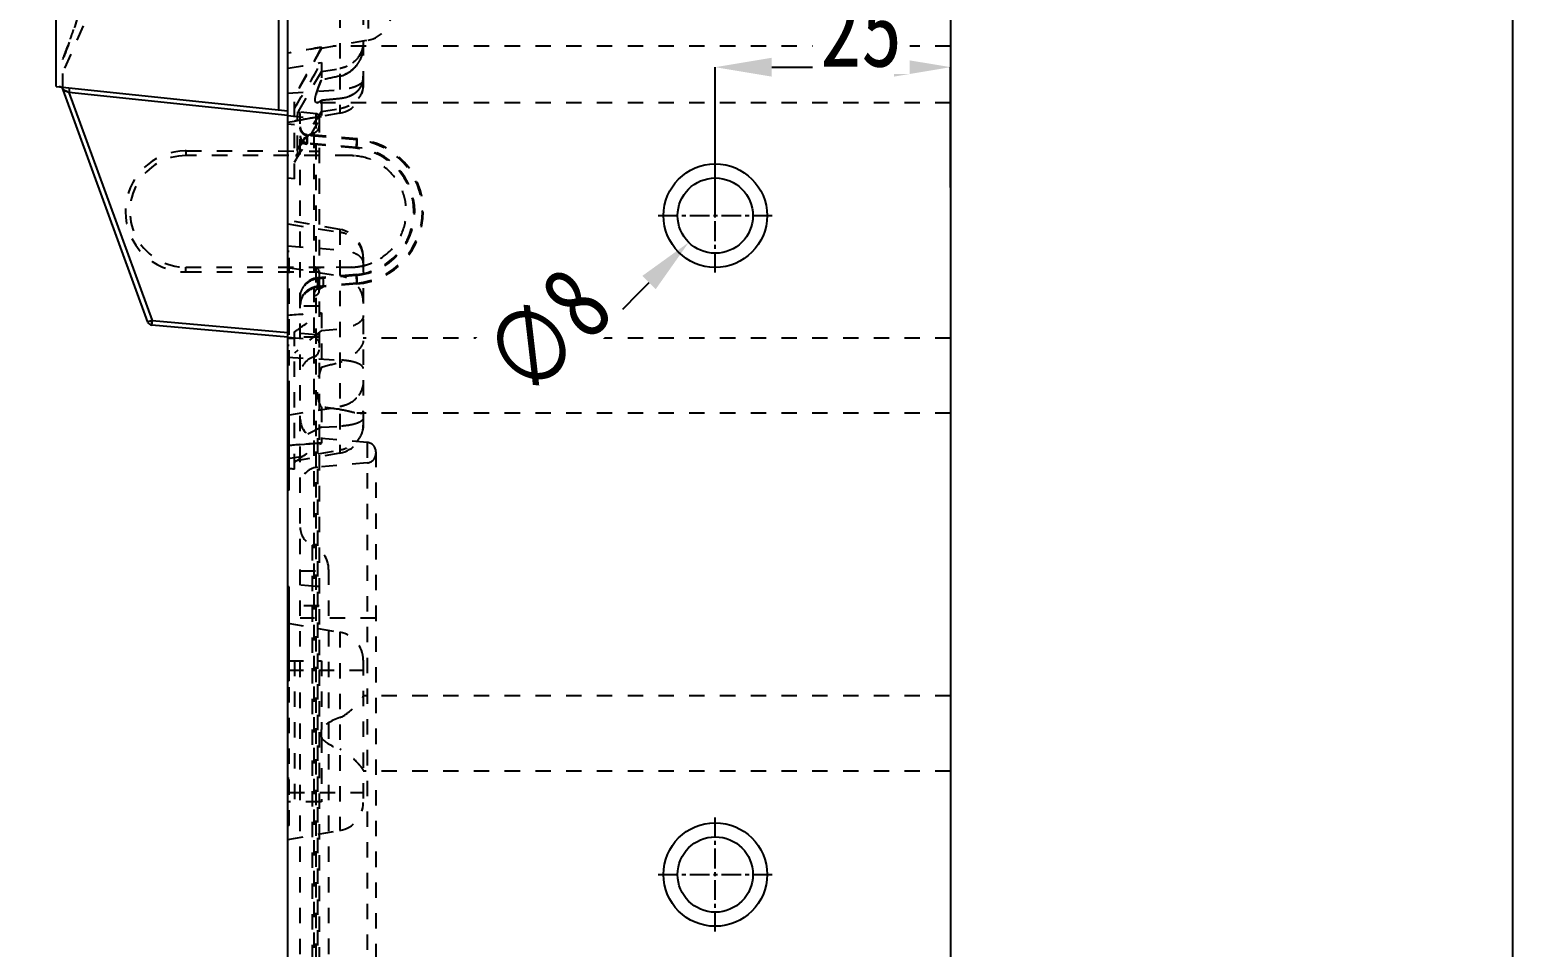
# Model space of a CAD drawing. Header units: millimetres. Extents: x 4797 to 6967, y -10922 to -3169.
# Drawn here: x 5843.9 to 6001.4, y -5828.7 to -5731.2 of the extents above; entities that cross this region are included whole.
import ezdxf

# ---------------------------------------------------------------- set-up
doc = ezdxf.new("R2010")
doc.units = ezdxf.units.MM
doc.header["$LTSCALE"] = 16.335
doc.header["$PDMODE"] = 3
doc.header["$PDSIZE"] = 0.3125
doc.linetypes.add('CENTER', pattern=[0.6, 0.375, -0.075, 0.075, -0.075])
doc.linetypes.add('HIDDEN', pattern=[0.2, 0.1, -0.1])
doc.layers.get('0').update_dxf_attribs({"linetype": 'CONTINUOUS'})
doc.layers.get('Defpoints').update_dxf_attribs({"linetype": 'CONTINUOUS'})
doc.layers.add('DEFAULT_2', color=8, linetype='HIDDEN')
doc.styles.get("Standard").update_dxf_attribs({"font": 'txt', "width": 0.8})
doc.dimstyles.new('ISO-25', dxfattribs={"dimtxt": 8, "dimasz": 6, "dimexe": 0, "dimexo": 0, "dimgap": 0, "dimtad": 1, "dimdsep": 46, "dimtxsty": 'Standard', "dimcen": 0, "dimclrd": 4, "dimclre": 4, "dimclrt": 6, "dimazin": 0, "dimtfac": 1, "dimtofl": 0, "dimtmove": 0, "dimatfit": 3, "dimfxl": 0, "dimarcsym": 0})

# ---------------------------------------------------------------- blocks, each defined once
blk = doc.blocks.new('*D196')
at = {"color": 4, "lineweight": -2, "transparency": 16777216}
for p, q in [((5916.73, -5750.99), (5916.73, -5735.22)), ((5922.73, -5735.22), (5935.73, -5735.22)), ((5941.73, -5747.99), (5941.73, -5735.22))]:
    blk.add_line(p, q, dxfattribs=at)
at = {"color": 4, "transparency": 16777216}
for points in [[(5922.73, -5734.22), (5922.73, -5736.22), (5916.73, -5735.22)], [(5935.73, -5734.22), (5935.73, -5736.22), (5941.73, -5735.22)]]:
    blk.add_solid(points, dxfattribs=at)
at = {"layer": 'Defpoints', "color": 0, "transparency": 16777216}
for p in [(5941.73, -5735.22), (5941.73, -5747.99), (5916.73, -5750.99)]:
    blk.add_point(p, dxfattribs=at)
at = {"color": 6, "transparency": 16777216, "insert": (5932.23, -5731.22), "char_height": 8, "attachment_point": 5, "bg_fill": 3, "box_fill_scale": 1.1, "bg_fill_color": 256, "bg_fill_true_color": 13158600, "bg_fill_transparency": 0}
blk.add_mtext('25', dxfattribs=at)
blk = doc.blocks.new('*D197')
at = {"color": 4, "lineweight": -2, "transparency": 16777216}
blk.add_line((5897.97, -5769.94), (5909.7, -5758.1), dxfattribs=at)
at = {"color": 4, "transparency": 16777216}
blk.add_solid([(5908.99, -5757.39), (5910.41, -5758.8), (5913.92, -5753.83)], dxfattribs=at)
at = {"layer": 'Defpoints', "color": 0, "transparency": 16777216}
for p in [(5919.55, -5748.15), (5913.92, -5753.83)]:
    blk.add_point(p, dxfattribs=at)
at = {"color": 6, "transparency": 16777216, "insert": (5898.88, -5763.34), "char_height": 8, "attachment_point": 5, "rotation": 45.2917, "bg_fill": 3, "box_fill_scale": 1.1, "bg_fill_color": 256, "bg_fill_true_color": 13158600, "bg_fill_transparency": 0}
blk.add_mtext('∅8', dxfattribs=at)

msp = doc.modelspace()

# ---------------------------------------------------------------- linework, layer by layer
at = {"color": 7, "linetype": 'Continuous'}
for p, q in [((5941.734, -6047.99), (5941.735, -5667.99)), ((5846.735, -5737.254), (5846.735, -5697.057)), ((5870.403, -5739.742), (5870.403, -5722.17)), ((5871.355, -5948.821), (5871.355, -5723.853)), ((5846.735, -5737.254), (5871.355, -5739.842)), ((5856.472, -5762.301), (5847.488, -5737.617)), ((5848.1, -5737.9), (5856.918, -5762.13)), ((5871.355, -5740.345), (5848.1, -5737.9)), ((5871.355, -5763.895), (5856.901, -5762.63)), ((5856.918, -5762.13), (5871.355, -5763.393)), ((5871.475, -5770.171), (5871.355, -5770.171)), ((5871.475, -5780.171), (5871.475, -5770.171)), ((5871.475, -5780.171), (5871.355, -5780.171)), ((5871.475, -5790.411), (5871.355, -5790.411)), ((5871.475, -5800.411), (5871.475, -5790.411)), ((5871.475, -5800.411), (5871.355, -5800.411))]:
    msp.add_line(p, q, dxfattribs=at)
at = {"color": 1, "linetype": 'CENTER', "ltscale": 0.342088}
for p, q in [((5916.735, -5827.04), (5916.735, -5814.94)), ((5910.685, -5820.99), (5922.785, -5820.99))]:
    msp.add_line(p, q, dxfattribs=at)
at = {"color": 7, "linetype": 'Continuous'}
for centre, radius in [((5916.735, -5750.99), 5.5), ((5916.735, -5750.99), 4), ((5916.735, -5820.99), 5.5), ((5916.735, -5820.99), 4)]:
    msp.add_circle(centre, radius, dxfattribs=at)
for centre, radius, start, end in [((5847.016, -5737.789), 0.502, 19.99989, 44.79399), ((5856.945, -5762.13), 0.502, 199.99989, 264.99989), ((5866.189, -5762.94), 9.306, 175.00687, 175.80502)]:
    msp.add_arc(centre, radius, start, end, dxfattribs=at)
for points, knots in [([(5848.1, -5737.9), (5848.035, -5737.871), (5847.836, -5737.78), (5847.636, -5737.692), (5847.504, -5737.626)], [0, 0, 0, 0, 0.3243907, 1, 1, 1, 1]), ([(5848.122, -5737.651), (5848.121, -5737.67), (5848.114, -5737.753), (5848.106, -5737.836), (5848.1, -5737.9)], [0, 0, 0, 0, 0.2249291, 1, 1, 1, 1]), ([(5856.594, -5762.251), (5856.585, -5762.254), (5856.553, -5762.267), (5856.522, -5762.279), (5856.5, -5762.288)], [0, 0, 0, 0, 0.3089002, 1, 1, 1, 1]), ([(5856.918, -5762.13), (5856.888, -5762.141), (5856.78, -5762.18), (5856.672, -5762.221), (5856.594, -5762.251)], [0, 0, 0, 0, 0.2792304, 1, 1, 1, 1]), ([(5856.901, -5762.63), (5856.897, -5762.63), (5856.896, -5762.611), (5856.891, -5762.57), (5856.894, -5762.519), (5856.895, -5762.483)], [0, 0, 0, 0, 0.0732741, 0.267633, 1, 1, 1, 1]), ([(5856.895, -5762.483), (5856.896, -5762.466), (5856.899, -5762.392), (5856.904, -5762.317), (5856.908, -5762.259)], [0, 0, 0, 0, 0.2192474, 1, 1, 1, 1])]:
    msp.add_open_spline(points, degree=3, knots=knots, dxfattribs=at)
at = {"layer": 'DEFAULT_2', "color": 8, "linetype": 'HIDDEN'}
for p, q in [((5879.876, -5703.336), (5879.876, -5732.331)), ((5876.876, -5716.337), (5876.876, -5740.105)), ((5879.355, -5719.294), (5879.355, -5737.134)), ((5849.615, -5730.843), (5847.435, -5735.748)), ((5874.902, -5733.208), (5879.876, -5732.331)), ((5847.435, -5737.512), (5847.435, -5734.386)), ((5874.902, -5733.208), (5872.055, -5738.334)), ((5873.725, -5733.305), (5874.902, -5733.092)), ((5874.854, -5733.182), (5874.902, -5733.092)), ((5874.902, -5733.092), (5874.902, -5733.208)), ((5941.735, -5732.99), (5876.141, -5732.99)), ((5874.902, -5735.689), (5872.055, -5740.596)), ((5874.902, -5734.727), (5874.902, -5736.59)), ((5874.902, -5735.689), (5876.876, -5735.356)), ((5871.355, -5737.986), (5876.876, -5737.615)), ((5872.055, -5747.078), (5872.055, -5738.281)), ((5941.735, -5738.99), (5874.424, -5738.99)), ((5874.902, -5738.714), (5874.902, -5740.45)), ((5874.357, -5740.158), (5871.355, -5739.842)), ((5876.876, -5740.105), (5871.355, -5741.079)), ((5871.355, -5740.345), (5874.339, -5740.658)), ((5874.902, -5739.939), (5872.055, -5744.462)), ((5872.376, -5744.11), (5872.376, -5740.452)), ((5872.376, -5740.452), (5872.662, -5740.452)), ((5872.661, -5940.514), (5872.662, -5740.251)), ((5873.119, -5740.758), (5873.728, -5740.653)), ((5874.902, -5740.45), (5873.728, -5740.653)), ((5873.728, -5740.653), (5874.668, -5740.49)), ((5874.338, -5941.034), (5874.357, -5740.158)), ((5874.672, -5740.658), (5874.339, -5740.658)), ((5874.668, -5740.49), (5874.902, -5740.45)), ((5874.672, -5740.508), (5874.671, -5941.034)), ((5874.902, -5739.939), (5876.876, -5739.632)), ((5871.355, -5741.06), (5871.558, -5741.025)), ((5872.055, -5741.356), (5871.355, -5741.281)), ((5871.558, -5741.025), (5872.055, -5740.94)), ((5872.055, -5740.94), (5872.545, -5740.856)), ((5872.545, -5740.856), (5872.662, -5740.836)), ((5872.662, -5740.836), (5873.119, -5740.758)), ((5874.098, -5742.203), (5874.097, -5940.514)), ((5873.397, -5742.471), (5873.396, -5742.372)), ((5878.663, -5742.833), (5873.396, -5742.372)), ((5873.396, -5743.381), (5873.397, -5743.283)), ((5873.397, -5743.283), (5873.396, -5743.338)), ((5878.628, -5743.834), (5873.396, -5743.381)), ((5873.397, -5742.471), (5873.397, -5743.283)), ((5878.654, -5742.93), (5873.397, -5742.471)), ((5878.584, -5743.737), (5873.397, -5743.283)), ((5878.663, -5742.833), (5878.576, -5743.824)), ((5877.988, -5744.613), (5860.501, -5744.613)), ((5860.528, -5744.11), (5874.672, -5744.129)), ((5872.055, -5747.078), (5871.355, -5747.002)), ((5876.876, -5752.457), (5871.355, -5751.483)), ((5871.355, -5751.866), (5876.876, -5752.765)), ((5876.876, -5752.457), (5876.876, -5776.216)), ((5871.355, -5754.191), (5876.876, -5754.638)), ((5871.475, -5754.802), (5871.355, -5754.802)), ((5871.475, -5770.171), (5871.475, -5754.802)), ((5860.501, -5756.472), (5877.988, -5756.472)), ((5878.092, -5756.471), (5874.413, -5756.535)), ((5879.355, -5755.412), (5879.355, -5773.259)), ((5860.528, -5756.974), (5874.672, -5756.974)), ((5871.355, -5756.491), (5876.876, -5757.39)), ((5878.628, -5757.25), (5874.497, -5757.607)), ((5874.5, -5757.705), (5874.497, -5757.607)), ((5874.497, -5757.607), (5874.498, -5757.65)), ((5874.498, -5757.65), (5874.5, -5757.705)), ((5878.584, -5757.347), (5874.5, -5757.705)), ((5874.5, -5757.705), (5874.5, -5758.518)), ((5878.575, -5757.25), (5878.663, -5758.251)), ((5878.663, -5758.251), (5874.497, -5758.616)), ((5874.5, -5758.518), (5874.497, -5758.605)), ((5878.654, -5758.154), (5874.5, -5758.518)), ((5874.772, -5758.76), (5874.771, -5758.761)), ((5871.475, -5759.802), (5871.355, -5759.802)), ((5874.672, -5760.618), (5872.662, -5760.618)), ((5874.902, -5761.301), (5874.902, -5767.088)), ((5874.338, -5763.654), (5871.355, -5763.393)), ((5871.355, -5763.895), (5874.351, -5764.157)), ((5874.902, -5763.176), (5872.055, -5765.599)), ((5872.055, -5777.914), (5872.055, -5763.324)), ((5874.672, -5763.912), (5872.662, -5763.912)), ((5874.672, -5763.654), (5874.338, -5763.654)), ((5874.902, -5763.176), (5876.876, -5763.012)), ((5941.735, -5763.99), (5879.355, -5763.99)), ((5871.475, -5764.802), (5871.355, -5764.802)), ((5871.355, -5766.03), (5876.876, -5766.329)), ((5871.355, -5772.181), (5876.876, -5771.282)), ((5874.902, -5771.309), (5874.902, -5775.152)), ((5941.735, -5771.99), (5879.007, -5771.99)), ((5874.902, -5773.463), (5872.055, -5774.956)), ((5874.902, -5773.463), (5876.876, -5773.362)), ((5871.475, -5775.171), (5871.355, -5775.171)), ((5872.545, -5775.32), (5871.475, -5775.396)), ((5871.475, -5775.396), (5872.055, -5775.355)), ((5872.055, -5775.355), (5872.545, -5775.32)), ((5872.545, -5775.32), (5872.662, -5775.312)), ((5872.662, -5775.312), (5873.119, -5775.279)), ((5873.119, -5775.279), (5873.727, -5775.236)), ((5873.727, -5775.236), (5874.672, -5775.168)), ((5874.497, -5774.622), (5874.496, -5940.03)), ((5879.784, -5775.085), (5874.497, -5774.622)), ((5874.672, -5775.168), (5874.902, -5775.152)), ((5879.784, -5775.085), (5879.784, -5936.777)), ((5871.475, -5775.396), (5871.355, -5775.405)), ((5871.355, -5776.806), (5876.876, -5775.907)), ((5876.876, -5776.216), (5871.355, -5777.189)), ((5880.702, -5776.086), (5880.701, -5936.57)), ((5879.784, -5777.255), (5874.497, -5777.718)), ((5873.922, -5785.991), (5873.921, -5935.189)), ((5872.662, -5788.732), (5875.677, -5788.732)), ((5875.677, -5788.596), (5875.676, -5932.584)), ((5874.338, -5790.406), (5871.355, -5790.093)), ((5874.672, -5790.406), (5874.338, -5790.406)), ((5874.672, -5792.451), (5872.662, -5792.451)), ((5880.702, -5793.757), (5872.662, -5793.757)), ((5871.355, -5794.28), (5876.876, -5795.253)), ((5871.475, -5795.411), (5871.355, -5795.411)), ((5876.876, -5795.253), (5876.876, -5816.306)), ((5871.355, -5798.28), (5874.902, -5798.28)), ((5872.055, -5798.28), (5872.055, -5813.28)), ((5874.902, -5798.28), (5874.902, -5805.542)), ((5879.355, -5798.208), (5879.355, -5813.352)), ((5871.355, -5799.28), (5879.355, -5799.28)), ((5871.475, -5815.78), (5871.475, -5800.411)), ((5941.735, -5801.99), (5879.355, -5801.99)), ((5871.475, -5805.78), (5871.355, -5805.78)), ((5874.902, -5806.438), (5874.902, -5813.28)), ((5941.735, -5809.99), (5879.355, -5809.99)), ((5871.475, -5810.78), (5871.355, -5810.78)), ((5871.475, -5812.28), (5879.355, -5812.28)), ((5874.902, -5813.28), (5871.355, -5813.28)), ((5871.475, -5815.78), (5871.355, -5815.78)), ((5871.355, -5817.28), (5876.876, -5816.306))]:
    msp.add_line(p, q, dxfattribs=at)
for points in [[(5874.672, -5759.061), (5874.673, -5759.034), (5874.686, -5758.94), (5874.716, -5758.854), (5874.759, -5758.777), (5874.813, -5758.712), (5874.872, -5758.659)], [(5874.672, -5759.061), (5874.672, -5759.05), (5874.684, -5758.951), (5874.713, -5758.861), (5874.757, -5758.781), (5874.771, -5758.761)], [(5874.873, -5758.658), (5875.089, -5758.566), (5875.129, -5758.56)]]:
    msp.add_lwpolyline(points, dxfattribs=at)
for centre, radius, start, end in [((5879.355, -5729.377), 3, 279.99989, 359.99989), ((5802.724, -5715.755), 48.417, 340.10545, 341.35953), ((5635.887, -4356.403), 1398.894, 279.690397, 279.837826), ((5876.073, -5733.031), 3.252, 305.71191, 307.21745), ((5876.012, -5732.954), 3.35, 307.24213, 313.56919), ((5875.94, -5732.876), 3.456, 313.55397, 317.01998), ((5875.887, -5732.828), 3.528, 317.02437, 322.20202), ((5847.016, -5737.789), 0.502, 44.79399, 83.99989), ((5911.959, -5903.775), 171.243, 101.82226, 102.49771), ((5876.355, -5737.151), 3, 279.99989, 359.99989), ((5877.269, -5736.306), 2.071, 338.30581, 340.25717), ((5876.744, -5736.187), 2.611, 353.29469, 0.02688), ((5863.658, -5611.601), 127.609, 275.05522, 275.34728), ((5862.389, -5598.027), 141.242, 275.34683, 275.61491), ((5862.689, -5601.194), 138.061, 275.34527, 275.48747), ((5862.041, -5594.451), 144.836, 275.48738, 275.61328), ((5861.068, -5584.587), 154.747, 275.61457, 275.86306), ((5877.197, -5736.2), 2.192, 304.90911, 313.34271), ((5858.447, -5739.571), 13.957, 356.38043, 357.40867), ((5872.36, -5740.251), 0.301, 359.99989, 83.99989), ((5861.206, -5739.698), 13.168, 355.81597, 356.58446), ((5864.092, -5739.87), 10.276, 356.58639, 356.96564), ((5874.32, -5740.508), 0.352, 359.99989, 83.99989), ((5873.466, -5741.572), 0.804, 179.99989, 264.99989), ((5874.668, -5744.126), 2.006, 106.63877, 179.93226), ((5873.417, -5742.498), 0.755, 180.02402, 186.17241), ((5873.466, -5742.58), 0.804, 180.00034, 265.00014), ((5873.519, -5741.571), 1.81, 241.73927, 264.98463), ((5873.453, -5742.489), 0.794, 231.66737, 237.86381), ((5854.721, -5741.748), 18.71, 355.0142, 355.5104), ((5857.846, -5741.977), 15.578, 355.45306, 356.69841), ((5870.295, -5742.516), 3.115, 358.96228, 0.14785), ((5877.988, -5750.542), 6.734, 274.99989, 84.99989), ((5877.988, -5750.542), 6.831, 274.99989, 84.99989), ((5878.041, -5750.542), 6.734, 275.00027, 84.99951), ((5877.988, -5750.542), 7.641, 274.99989, 84.99989), ((5877.988, -5750.542), 7.739, 274.99989, 84.99989), ((5860.528, -5750.542), 6.432, 90.0005, 269.99928), ((5860.501, -5750.542), 5.929, 89.99989, 269.99989), ((5860.529, -5750.481), 6.371, 90.00793, 90.8643), ((5872.159, -5744.11), 0.502, 269.99989, 359.99989), ((5877.895, -5751.189), 6.577, 85.51941, 89.18665), ((5876.355, -5755.411), 3, 359.99989, 79.99989), ((5874.169, -5756.974), 0.502, 359.99989, 89.99989), ((5877.895, -5749.896), 6.576, 270.81305, 274.48032), ((5877.914, -5750.086), 6.386, 274.4468, 283.26403), ((5878.021, -5750.537), 5.922, 283.25462, 292.2049), ((5860.528, -5750.593), 6.381, 269.22564, 269.99591), ((5874.672, -5759.609), 2.01, 94.99987, 179.99982), ((5874.671, -5759.733), 2.036, 94.82686, 116.19642), ((5875.227, -5759.061), 1.507, 95.0076, 111.59703), ((5858.59, -5759.019), 16.57, 3.3218, 5.05286), ((5874.672, -5760.618), 2.01, 94.99989, 179.99989), ((5875.019, -5759.505), 0.921, 159.41159, 180.04077), ((5874.995, -5759.457), 0.873, 126.92192, 131.33062), ((5875.175, -5760.006), 1.432, 117.31357, 119.47499), ((5875.217, -5760.09), 1.525, 110.9358, 117.26612), ((5874.55, -5758.199), 0.564, 282.59988, 291.43653), ((5875.174, -5759.061), 0.502, 94.99989, 143.28581), ((5874.566, -5758.251), 0.51, 306.95468, 320.58563), ((5862.531, -5764.368), 11.829, 2.48237, 3.46202), ((5863.125, -5764.337), 11.235, 2.18027, 3.48709), ((5874.32, -5764.507), 0.352, 359.99989, 84.99989), ((5873.868, -5765.23), 0.804, 286.60161, 359.99989), ((5874.672, -5767.927), 2.01, 106.60137, 179.99989), ((5882.577, -5769.715), 8.112, 161.10226, 167.72054), ((5876.463, -5768.328), 2.971, 303.27817, 311.66665), ((5876.529, -5768.403), 2.871, 311.67848, 317.71842), ((5874.672, -5772.62), 2.01, 179.99989, 264.99989), ((5876.355, -5773.261), 3, 279.99989, 359.99989), ((5879.697, -5776.086), 1.005, 359.99989, 84.99989), ((5879.697, -5776.254), 1.005, 274.99989, 359.99989), ((5874.672, -5779.72), 2.01, 94.99989, 179.99989), ((5874.672, -5784.126), 2.01, 179.99989, 248.08796), ((5872.877, -5788.589), 2.8, 359.99989, 68.08796), ((5876.355, -5798.208), 3, 359.99989, 79.99989), ((5876.355, -5813.352), 3, 279.99989, 359.99989)]:
    msp.add_arc(centre, radius, start, end, dxfattribs=at)
for centre, major_axis, ratio, start_param, end_param in [((5770.272, -5779.745), (655.079, -22.203), 0.0295265, 7.6989757, 7.700057), ((5965.242, -5800.237), (655.079, -22.203), 0.0295265, 1.7145345, 1.7156138), ((5897.445, -5805.99), (22.685, 0), 0.176327, 2.7062316, 3.0293748), ((5897.445, -5805.99), (22.685, 0), 0.176327, -3.0293748, -2.7062316)]:
    msp.add_ellipse(centre, major_axis=major_axis, ratio=ratio, start_param=start_param, end_param=end_param, dxfattribs=at)
for points, knots in [([(5849.615, -5726.248), (5849.615, -5727.655), (5848.952, -5730.449), (5847.951, -5733.073), (5847.435, -5734.386)], [0, 0, 0, 0, 0.4993403, 1, 1, 1, 1]), ([(5879.355, -5732.527), (5879.355, -5732.86), (5879.23, -5733.536), (5878.695, -5734.417), (5877.88, -5735.069), (5877.217, -5735.298), (5876.876, -5735.356)], [0, 0, 0, 0, 0.2455261, 0.4934906, 0.7451449, 1, 1, 1, 1]), ([(5879.174, -5733.51), (5878.995, -5733.98), (5878.36, -5734.843), (5877.382, -5735.27), (5876.876, -5735.356)], [0, 0, 0, 0, 0.4946038, 1, 1, 1, 1]), ([(5878.675, -5734.99), (5878.781, -5734.853), (5879.149, -5734.301), (5879.355, -5733.628), (5879.355, -5733.136)], [0, 0, 0, 0, 0.2599179, 1, 1, 1, 1]), ([(5878.675, -5734.99), (5878.452, -5735.278), (5877.915, -5735.788), (5877.231, -5736.091), (5876.876, -5736.165)], [0, 0, 0, 0, 0.5008835, 1, 1, 1, 1]), ([(5848.126, -5737.401), (5848.13, -5737.401), (5848.13, -5737.422), (5848.133, -5737.447), (5848.131, -5737.495), (5848.128, -5737.579), (5848.118, -5737.717), (5848.107, -5737.834), (5848.1, -5737.9)], [0, 0, 0, 0, 0.0242549, 0.0866867, 0.1803702, 0.2952949, 0.6004474, 1, 1, 1, 1]), ([(5848.126, -5737.401), (5848.13, -5737.401), (5848.13, -5737.422), (5848.133, -5737.447), (5848.131, -5737.495), (5848.128, -5737.579), (5848.118, -5737.717), (5848.107, -5737.834), (5848.1, -5737.9)], [0, 0, 0, 0, 0.0243913, 0.0869126, 0.1806254, 0.2955329, 0.6006255, 1, 1, 1, 1]), ([(5874.902, -5736.59), (5874.764, -5736.903), (5874.578, -5737.354), (5874.402, -5737.879), (5874.329, -5738.138), (5874.278, -5738.354), (5874.242, -5738.58), (5874.241, -5738.795), (5874.294, -5738.955), (5874.385, -5738.99), (5874.424, -5738.99)], [0, 0, 0, 0, 0.3945173, 0.5631142, 0.6380014, 0.705883, 0.8188217, 0.9006809, 0.9551586, 1, 1, 1, 1]), ([(5874.477, -5737.659), (5874.506, -5737.575), (5874.636, -5737.214), (5874.783, -5736.86), (5874.902, -5736.59)], [0, 0, 0, 0, 0.2311909, 1, 1, 1, 1]), ([(5879.355, -5736.488), (5879.355, -5736.827), (5878.685, -5737.266), (5877.823, -5737.506), (5877.205, -5737.593), (5876.876, -5737.615)], [0, 0, 0, 0, 0.3576106, 0.6523537, 1, 1, 1, 1]), ([(5879.355, -5737.025), (5879.355, -5737.333), (5879.227, -5737.964), (5878.685, -5738.777), (5877.869, -5739.372), (5877.214, -5739.579), (5876.876, -5739.632)], [0, 0, 0, 0, 0.2369777, 0.4811862, 0.7360754, 1, 1, 1, 1]), ([(5878.653, -5737.224), (5878.595, -5737.25), (5878.336, -5737.357), (5878.066, -5737.433), (5877.855, -5737.479)], [0, 0, 0, 0, 0.2281911, 1, 1, 1, 1]), ([(5879.308, -5736.688), (5879.284, -5736.74), (5879.123, -5736.98), (5878.861, -5737.129), (5878.653, -5737.224)], [0, 0, 0, 0, 0.2014825, 1, 1, 1, 1]), ([(5879.194, -5737.07), (5879.165, -5737.141), (5879.039, -5737.414), (5878.85, -5737.656), (5878.687, -5737.808)], [0, 0, 0, 0, 0.2563902, 1, 1, 1, 1]), ([(5878.702, -5737.794), (5878.86, -5737.644), (5879.042, -5737.407), (5879.165, -5737.141), (5879.193, -5737.071)], [0, 0, 0, 0, 0.7436319, 1, 1, 1, 1]), ([(5879.355, -5736.185), (5879.355, -5736.263), (5879.342, -5736.563), (5879.276, -5736.863), (5879.194, -5737.07)], [0, 0, 0, 0, 0.2582007, 1, 1, 1, 1]), ([(5847.488, -5737.617), (5847.49, -5737.624), (5847.519, -5737.628), (5847.557, -5737.654), (5847.625, -5737.683), (5847.737, -5737.736), (5847.898, -5737.809), (5848.03, -5737.869), (5848.1, -5737.9)], [0, 0, 0, 0, 0.0291481, 0.1054494, 0.216576, 0.3513692, 0.6624504, 1, 1, 1, 1]), ([(5874.424, -5738.99), (5874.396, -5738.99), (5874.336, -5738.976), (5874.272, -5738.898), (5874.244, -5738.781), (5874.24, -5738.548), (5874.315, -5738.164), (5874.414, -5737.843), (5874.477, -5737.659)], [0, 0, 0, 0, 0.0587366, 0.1191653, 0.1980258, 0.3032867, 0.5989695, 1, 1, 1, 1]), ([(5874.478, -5738.984), (5874.546, -5738.969), (5874.699, -5738.886), (5874.829, -5738.78), (5874.902, -5738.714)], [0, 0, 0, 0, 0.4153292, 1, 1, 1, 1]), ([(5876.876, -5738.525), (5876.964, -5738.516), (5877.302, -5738.471), (5877.636, -5738.388), (5877.873, -5738.298)], [0, 0, 0, 0, 0.2587576, 1, 1, 1, 1]), ([(5878.687, -5737.808), (5878.628, -5737.862), (5878.377, -5738.07), (5878.082, -5738.221), (5877.851, -5738.306)], [0, 0, 0, 0, 0.2445105, 1, 1, 1, 1]), ([(5877.873, -5738.298), (5877.925, -5738.279), (5878.127, -5738.196), (5878.319, -5738.09), (5878.452, -5737.997)], [0, 0, 0, 0, 0.2565755, 1, 1, 1, 1]), ([(5872.376, -5740.452), (5872.38, -5740.388), (5872.387, -5740.271), (5872.393, -5740.131), (5872.395, -5740.042), (5872.397, -5739.993), (5872.393, -5739.971), (5872.395, -5739.952), (5872.392, -5739.951)], [0, 0, 0, 0, 0.3814513, 0.7058239, 0.8300095, 0.9222702, 0.9794869, 1, 1, 1, 1]), ([(5874.357, -5740.158), (5874.36, -5740.158), (5874.359, -5740.177), (5874.362, -5740.2), (5874.36, -5740.249), (5874.359, -5740.338), (5874.351, -5740.477), (5874.343, -5740.595), (5874.339, -5740.658)], [0, 0, 0, 0, 0.0209089, 0.0782763, 0.170577, 0.2947048, 0.618826, 1, 1, 1, 1]), ([(5874.357, -5740.158), (5874.363, -5740.158), (5874.357, -5740.194), (5874.364, -5740.233), (5874.358, -5740.318), (5874.356, -5740.379), (5874.354, -5740.414)], [0, 0, 0, 0, 0.0714007, 0.2710794, 0.5878511, 1, 1, 1, 1]), ([(5873.397, -5742.471), (5873.204, -5742.454), (5872.818, -5742.275), (5872.662, -5741.876), (5872.662, -5741.685)], [0, 0, 0, 0, 0.5033319, 1, 1, 1, 1]), ([(5872.662, -5741.685), (5872.662, -5741.715), (5872.671, -5741.842), (5872.711, -5741.967), (5872.756, -5742.052)], [0, 0, 0, 0, 0.2380712, 1, 1, 1, 1]), ([(5872.662, -5742.498), (5872.662, -5742.689), (5872.818, -5743.088), (5873.204, -5743.267), (5873.397, -5743.283)], [0, 0, 0, 0, 0.4964983, 1, 1, 1, 1]), ([(5873.018, -5742.338), (5873.047, -5742.357), (5873.165, -5742.423), (5873.298, -5742.462), (5873.397, -5742.471)], [0, 0, 0, 0, 0.2598431, 1, 1, 1, 1]), ([(5873.361, -5743.374), (5873.372, -5743.247), (5873.39, -5743.012), (5873.406, -5742.733), (5873.41, -5742.555), (5873.411, -5742.458), (5873.405, -5742.411), (5873.403, -5742.373), (5873.396, -5742.372)], [0, 0, 0, 0, 0.380934, 0.7046993, 0.8286404, 0.9207999, 0.9782054, 1, 1, 1, 1]), ([(5873.396, -5742.372), (5873.408, -5742.374), (5873.403, -5742.442), (5873.41, -5742.475), (5873.41, -5742.508)], [0, 0, 0, 0, 0.2684989, 1, 1, 1, 1]), ([(5878.663, -5742.833), (5878.67, -5742.834), (5878.672, -5742.872), (5878.678, -5742.919), (5878.677, -5743.016), (5878.673, -5743.194), (5878.657, -5743.473), (5878.639, -5743.707), (5878.628, -5743.834)], [0, 0, 0, 0, 0.0217947, 0.0792003, 0.17136, 0.2953012, 0.6190662, 1, 1, 1, 1]), ([(5860.528, -5744.11), (5860.528, -5744.174), (5860.526, -5744.292), (5860.522, -5744.433), (5860.516, -5744.522), (5860.513, -5744.571), (5860.508, -5744.594), (5860.505, -5744.613), (5860.501, -5744.613)], [0, 0, 0, 0, 0.3805867, 0.7044183, 0.8284525, 0.9207023, 0.978174, 1, 1, 1, 1]), ([(5872.376, -5744.11), (5872.376, -5744.177), (5872.364, -5744.302), (5872.32, -5744.479), (5872.228, -5744.613), (5872.159, -5744.613)], [0, 0, 0, 0, 0.3452727, 0.6412, 1, 1, 1, 1]), ([(5878.092, -5756.471), (5878.858, -5756.447), (5880.403, -5756.131), (5882.343, -5754.786), (5883.632, -5752.81), (5884.07, -5750.489), (5883.592, -5748.177), (5882.268, -5746.223), (5880.305, -5744.913), (5878.755, -5744.624), (5877.988, -5744.613)], [0, 0, 0, 0, 0.1249235, 0.2498932, 0.3749266, 0.5000039, 0.6250801, 0.7501108, 0.8750778, 1, 1, 1, 1]), ([(5879.355, -5755.493), (5879.355, -5755.172), (5879.229, -5754.516), (5878.69, -5753.666), (5877.875, -5753.04), (5877.216, -5752.821), (5876.876, -5752.765)], [0, 0, 0, 0, 0.2417628, 0.4880521, 0.7411192, 1, 1, 1, 1]), ([(5879.355, -5755.992), (5879.355, -5755.824), (5879.177, -5755.439), (5878.61, -5755.049), (5877.818, -5754.76), (5877.206, -5754.664), (5876.876, -5754.638)], [0, 0, 0, 0, 0.1670361, 0.387522, 0.6709794, 1, 1, 1, 1]), ([(5860.528, -5756.974), (5860.528, -5756.91), (5860.526, -5756.792), (5860.522, -5756.652), (5860.516, -5756.563), (5860.513, -5756.514), (5860.508, -5756.491), (5860.505, -5756.472), (5860.501, -5756.472)], [0, 0, 0, 0, 0.3805857, 0.7044166, 0.8284514, 0.9207016, 0.9781738, 1, 1, 1, 1]), ([(5874.169, -5756.472), (5874.231, -5756.472), (5874.33, -5756.694), (5874.338, -5756.854), (5874.338, -5756.974)], [0, 0, 0, 0, 0.3394962, 1, 1, 1, 1]), ([(5874.255, -5756.541), (5874.251, -5756.534), (5874.236, -5756.51), (5874.216, -5756.489), (5874.199, -5756.48)], [0, 0, 0, 0, 0.2961693, 1, 1, 1, 1]), ([(5874.5, -5757.705), (5874.017, -5757.745), (5873.052, -5758.194), (5872.662, -5759.19), (5872.662, -5759.668)], [0, 0, 0, 0, 0.5032299, 1, 1, 1, 1]), ([(5879.355, -5760.118), (5879.355, -5759.797), (5879.229, -5759.142), (5878.69, -5758.291), (5877.875, -5757.665), (5877.216, -5757.446), (5876.876, -5757.39)], [0, 0, 0, 0, 0.2417628, 0.4880521, 0.7411192, 1, 1, 1, 1]), ([(5878.628, -5757.25), (5878.639, -5757.377), (5878.657, -5757.612), (5878.673, -5757.891), (5878.677, -5758.069), (5878.678, -5758.166), (5878.672, -5758.213), (5878.67, -5758.251), (5878.663, -5758.251)], [0, 0, 0, 0, 0.3809334, 0.7046982, 0.8286396, 0.9207994, 0.9782052, 1, 1, 1, 1]), ([(5872.662, -5759.668), (5872.662, -5759.43), (5872.752, -5758.947), (5873.012, -5758.531), (5873.174, -5758.354)], [0, 0, 0, 0, 0.4988372, 1, 1, 1, 1]), ([(5872.662, -5760.481), (5872.662, -5760.003), (5873.052, -5759.007), (5874.017, -5758.558), (5874.5, -5758.518)], [0, 0, 0, 0, 0.4966681, 1, 1, 1, 1]), ([(5874.5, -5758.518), (5874.442, -5758.523), (5874.199, -5758.555), (5873.963, -5758.634), (5873.795, -5758.714)], [0, 0, 0, 0, 0.2398503, 1, 1, 1, 1]), ([(5874.471, -5758.76), (5874.365, -5758.839), (5874.173, -5759.062), (5874.098, -5759.352), (5874.098, -5759.506)], [0, 0, 0, 0, 0.4617865, 1, 1, 1, 1]), ([(5874.098, -5759.506), (5874.239, -5759.482), (5874.489, -5759.41), (5874.672, -5759.173), (5874.672, -5759.061)], [0, 0, 0, 0, 0.5621986, 1, 1, 1, 1]), ([(5874.156, -5759.181), (5874.171, -5759.143), (5874.235, -5759.002), (5874.333, -5758.877), (5874.418, -5758.802)], [0, 0, 0, 0, 0.2670158, 1, 1, 1, 1]), ([(5874.497, -5758.616), (5874.483, -5758.617), (5874.478, -5758.687), (5874.472, -5758.724), (5874.471, -5758.76)], [0, 0, 0, 0, 0.2749504, 1, 1, 1, 1]), ([(5874.471, -5758.76), (5874.574, -5758.772), (5874.722, -5758.752), (5874.844, -5758.681), (5874.873, -5758.659)], [0, 0, 0, 0, 0.7410138, 1, 1, 1, 1]), ([(5874.902, -5758.58), (5874.867, -5758.583), (5874.795, -5758.457), (5874.729, -5758.382), (5874.672, -5758.326)], [0, 0, 0, 0, 0.3000051, 1, 1, 1, 1]), ([(5874.672, -5758.452), (5874.683, -5758.465), (5874.72, -5758.509), (5874.753, -5758.559), (5874.769, -5758.597)], [0, 0, 0, 0, 0.2833887, 1, 1, 1, 1]), ([(5874.781, -5758.628), (5874.786, -5758.641), (5874.797, -5758.684), (5874.79, -5758.735), (5874.772, -5758.76)], [0, 0, 0, 0, 0.3059908, 1, 1, 1, 1]), ([(5875.131, -5758.56), (5875.143, -5758.559), (5875.138, -5758.491), (5875.145, -5758.458), (5875.145, -5758.425)], [0, 0, 0, 0, 0.268499, 1, 1, 1, 1]), ([(5875.145, -5758.425), (5875.145, -5758.4), (5875.144, -5758.278), (5875.138, -5758.156), (5875.132, -5758.058)], [0, 0, 0, 0, 0.1986533, 1, 1, 1, 1]), ([(5872.811, -5759.75), (5872.787, -5759.81), (5872.703, -5760.045), (5872.662, -5760.296), (5872.662, -5760.481)], [0, 0, 0, 0, 0.2602049, 1, 1, 1, 1]), ([(5856.5, -5762.288), (5856.522, -5762.279), (5856.553, -5762.267), (5856.585, -5762.254), (5856.594, -5762.251)], [0, 0, 0, 0, 0.6911131, 1, 1, 1, 1]), ([(5856.918, -5762.13), (5856.915, -5762.162), (5856.906, -5762.28), (5856.898, -5762.397), (5856.895, -5762.483)], [0, 0, 0, 0, 0.2759631, 1, 1, 1, 1]), ([(5872.055, -5763.324), (5872.295, -5763.156), (5873.248, -5762.488), (5874.2, -5761.817), (5874.902, -5761.301)], [0, 0, 0, 0, 0.2514838, 1, 1, 1, 1]), ([(5879.355, -5761.615), (5879.355, -5761.788), (5879.181, -5762.181), (5878.612, -5762.587), (5877.819, -5762.885), (5877.206, -5762.984), (5876.876, -5763.012)], [0, 0, 0, 0, 0.170116, 0.3913698, 0.6735331, 1, 1, 1, 1]), ([(5874.338, -5763.654), (5874.342, -5763.717), (5874.348, -5763.834), (5874.354, -5763.973), (5874.355, -5764.061), (5874.357, -5764.113), (5874.352, -5764.135), (5874.354, -5764.157), (5874.351, -5764.157)], [0, 0, 0, 0, 0.3778222, 0.6970619, 0.8221578, 0.9175577, 0.9783127, 1, 1, 1, 1]), ([(5874.338, -5763.654), (5874.342, -5763.717), (5874.348, -5763.833), (5874.354, -5763.973), (5874.355, -5764.061), (5874.357, -5764.113), (5874.352, -5764.135), (5874.354, -5764.157), (5874.351, -5764.157)], [0, 0, 0, 0, 0.3772766, 0.6965431, 0.8217694, 0.9173253, 0.9782232, 1, 1, 1, 1]), ([(5874.355, -5764.113), (5874.355, -5764.098), (5874.355, -5764.012), (5874.352, -5763.926), (5874.349, -5763.856)], [0, 0, 0, 0, 0.1797478, 1, 1, 1, 1]), ([(5874.355, -5764.093), (5874.355, -5764.081), (5874.355, -5764.02), (5874.353, -5763.959), (5874.351, -5763.91)], [0, 0, 0, 0, 0.1993516, 1, 1, 1, 1]), ([(5874.351, -5764.157), (5874.356, -5764.157), (5874.351, -5764.122), (5874.355, -5764.109), (5874.355, -5764.093)], [0, 0, 0, 0, 0.264194, 1, 1, 1, 1]), ([(5874.351, -5764.157), (5874.355, -5764.157), (5874.352, -5764.133), (5874.355, -5764.124), (5874.355, -5764.113)], [0, 0, 0, 0, 0.2630676, 1, 1, 1, 1]), ([(5879.355, -5764.299), (5879.355, -5764.382), (5879.305, -5764.572), (5879.085, -5764.997), (5878.612, -5765.563), (5877.862, -5766.192), (5877.223, -5766.498), (5876.876, -5766.579)], [0, 0, 0, 0, 0.0708274, 0.1649092, 0.4083143, 0.6950353, 1, 1, 1, 1]), ([(5879.355, -5767.235), (5879.355, -5767.114), (5879.206, -5766.922), (5878.939, -5766.76), (5878.501, -5766.573), (5877.805, -5766.411), (5877.204, -5766.347), (5876.876, -5766.329)], [0, 0, 0, 0, 0.1313332, 0.2270882, 0.3454879, 0.643625, 1, 1, 1, 1]), ([(5878.653, -5766.644), (5878.395, -5766.549), (5877.804, -5766.41), (5877.204, -5766.347), (5876.876, -5766.329)], [0, 0, 0, 0, 0.4555104, 1, 1, 1, 1]), ([(5879.174, -5766.92), (5879.142, -5766.894), (5878.982, -5766.777), (5878.799, -5766.697), (5878.653, -5766.644)], [0, 0, 0, 0, 0.2108151, 1, 1, 1, 1]), ([(5879.355, -5767.235), (5879.355, -5767.208), (5879.336, -5767.084), (5879.248, -5766.983), (5879.174, -5766.92)], [0, 0, 0, 0, 0.2181191, 1, 1, 1, 1]), ([(5874.902, -5771.309), (5874.65, -5770.885), (5874.401, -5769.738), (5874.516, -5768.609), (5874.651, -5767.99)], [0, 0, 0, 0, 0.4376072, 1, 1, 1, 1]), ([(5879.355, -5768.554), (5879.355, -5768.876), (5879.229, -5769.531), (5878.69, -5770.382), (5877.875, -5771.008), (5877.216, -5771.227), (5876.876, -5771.282)], [0, 0, 0, 0, 0.2417628, 0.4880521, 0.7411192, 1, 1, 1, 1]), ([(5876.876, -5771.576), (5877.299, -5771.623), (5877.88, -5771.766), (5878.581, -5771.942), (5878.877, -5771.99), (5879.007, -5771.99)], [0, 0, 0, 0, 0.5886707, 0.8209005, 1, 1, 1, 1]), ([(5879.007, -5771.99), (5878.983, -5771.99), (5878.877, -5771.986), (5878.772, -5771.971), (5878.691, -5771.956)], [0, 0, 0, 0, 0.223627, 1, 1, 1, 1]), ([(5879.188, -5771.967), (5879.175, -5771.971), (5879.116, -5771.986), (5879.054, -5771.99), (5879.007, -5771.99)], [0, 0, 0, 0, 0.2237027, 1, 1, 1, 1]), ([(5879.007, -5771.99), (5879.023, -5771.99), (5879.083, -5771.989), (5879.143, -5771.981), (5879.184, -5771.968)], [0, 0, 0, 0, 0.2769227, 1, 1, 1, 1]), ([(5879.184, -5771.968), (5879.232, -5771.953), (5879.328, -5771.899), (5879.355, -5771.79), (5879.355, -5771.74)], [0, 0, 0, 0, 0.4994538, 1, 1, 1, 1]), ([(5879.355, -5772.501), (5879.355, -5772.618), (5879.203, -5772.801), (5878.938, -5772.953), (5878.499, -5773.131), (5877.804, -5773.284), (5877.203, -5773.345), (5876.876, -5773.362)], [0, 0, 0, 0, 0.1274687, 0.2225962, 0.3410552, 0.6408102, 1, 1, 1, 1]), ([(5878.653, -5773.063), (5878.394, -5773.153), (5877.803, -5773.285), (5877.203, -5773.345), (5876.876, -5773.362)], [0, 0, 0, 0, 0.4549015, 1, 1, 1, 1]), ([(5879.355, -5773.179), (5879.355, -5773.501), (5879.229, -5774.156), (5878.69, -5775.007), (5877.875, -5775.633), (5877.216, -5775.852), (5876.876, -5775.907)], [0, 0, 0, 0, 0.2417628, 0.4880521, 0.7411192, 1, 1, 1, 1]), ([(5872.055, -5777.175), (5872.295, -5777.007), (5873.248, -5776.338), (5874.2, -5775.668), (5874.902, -5775.152)], [0, 0, 0, 0, 0.2514838, 1, 1, 1, 1]), ([(5876.876, -5804.303), (5877.231, -5804.168), (5877.828, -5803.737), (5878.464, -5803.15), (5878.886, -5802.71), (5879.125, -5802.438), (5879.278, -5802.229), (5879.355, -5802.098), (5879.355, -5802.047)], [0, 0, 0, 0, 0.3353039, 0.6369211, 0.766415, 0.8746103, 0.9543723, 1, 1, 1, 1]), ([(5879.355, -5809.933), (5879.355, -5809.881), (5879.278, -5809.751), (5879.125, -5809.542), (5878.886, -5809.27), (5878.464, -5808.829), (5877.828, -5808.243), (5877.231, -5807.811), (5876.876, -5807.677)], [0, 0, 0, 0, 0.0456126, 0.1253641, 0.2335645, 0.3630692, 0.6647095, 1, 1, 1, 1])]:
    msp.add_open_spline(points, degree=3, knots=knots, dxfattribs=at)
for points in [[(5847.435, -5734.386), (5847.716, -5733.671), (5847.991, -5732.954), (5848.251, -5732.231)], [(5879.355, -5732.527), (5879.355, -5732.86), (5879.292, -5733.198), (5879.174, -5733.51)], [(5874.902, -5733.092), (5873.72, -5733.306), (5872.538, -5733.52), (5871.355, -5733.733)], [(5874.902, -5733.092), (5873.964, -5734.828), (5873.009, -5736.554), (5872.055, -5738.281)], [(5872.055, -5739.6), (5873.015, -5737.982), (5873.977, -5736.365), (5874.902, -5734.727)], [(5876.876, -5736.165), (5877.268, -5736.083), (5877.646, -5735.905), (5877.971, -5735.672)], [(5879.355, -5737.025), (5879.355, -5737.333), (5879.291, -5737.646), (5879.174, -5737.93)], [(5879.218, -5737.005), (5879.277, -5736.84), (5879.316, -5736.666), (5879.337, -5736.492)], [(5879.355, -5736.488), (5879.355, -5736.556), (5879.337, -5736.626), (5879.308, -5736.688)], [(5874.482, -5738.983), (5874.463, -5738.987), (5874.444, -5738.99), (5874.424, -5738.99)], [(5874.424, -5738.99), (5874.442, -5738.99), (5874.46, -5738.987), (5874.478, -5738.984)], [(5873.728, -5740.653), (5872.937, -5740.789), (5872.146, -5740.925), (5871.355, -5741.06)], [(5872.055, -5745.323), (5873.015, -5743.705), (5873.977, -5742.088), (5874.902, -5740.45)], [(5877.855, -5739.318), (5877.549, -5739.473), (5877.214, -5739.579), (5876.876, -5739.632)], [(5872.756, -5742.052), (5872.817, -5742.166), (5872.909, -5742.268), (5873.018, -5742.338)], [(5874.098, -5742.203), (5874.31, -5742.14), (5874.508, -5741.968), (5874.6, -5741.766)], [(5874.098, -5742.203), (5874.206, -5742.171), (5874.31, -5742.113), (5874.396, -5742.039)], [(5874.396, -5742.039), (5874.482, -5741.965), (5874.553, -5741.869), (5874.6, -5741.766)], [(5874.6, -5741.766), (5874.647, -5741.663), (5874.672, -5741.547), (5874.672, -5741.433)], [(5873.361, -5743.374), (5873.119, -5743.352), (5872.876, -5743.28), (5872.662, -5743.165)], [(5872.763, -5742.881), (5872.711, -5742.789), (5872.678, -5742.684), (5872.666, -5742.579)], [(5872.961, -5743.112), (5872.881, -5743.049), (5872.813, -5742.969), (5872.763, -5742.881)], [(5872.765, -5743.494), (5872.898, -5743.094), (5873.176, -5742.722), (5873.522, -5742.481)], [(5873.397, -5743.283), (5873.269, -5743.273), (5873.14, -5743.23), (5873.031, -5743.161)], [(5872.159, -5744.613), (5872.175, -5744.613), (5872.19, -5744.609), (5872.204, -5744.602)], [(5879.355, -5755.493), (5879.355, -5755.172), (5879.292, -5754.845), (5879.174, -5754.546)], [(5873.174, -5758.354), (5873.341, -5758.171), (5873.545, -5758.018), (5873.767, -5757.908)], [(5873.209, -5759.13), (5873.038, -5759.307), (5872.904, -5759.522), (5872.811, -5759.75)], [(5873.795, -5758.714), (5873.579, -5758.817), (5873.375, -5758.957), (5873.209, -5759.13)], [(5874.098, -5759.506), (5874.169, -5759.494), (5874.24, -5759.475), (5874.308, -5759.449)], [(5874.471, -5758.76), (5874.671, -5758.646), (5874.902, -5758.58), (5875.131, -5758.56)], [(5874.471, -5758.76), (5874.538, -5758.767), (5874.607, -5758.764), (5874.673, -5758.749)], [(5874.756, -5758.724), (5874.797, -5758.707), (5874.837, -5758.686), (5874.873, -5758.659)], [(5871.355, -5761.554), (5872.537, -5761.47), (5873.72, -5761.386), (5874.902, -5761.301)], [(5874.902, -5767.088), (5875.555, -5766.901), (5876.214, -5766.733), (5876.876, -5766.579)], [(5876.876, -5771.576), (5876.216, -5771.503), (5875.557, -5771.416), (5874.902, -5771.309)], [(5878.093, -5770.812), (5877.729, -5771.051), (5877.305, -5771.212), (5876.876, -5771.282)], [(5879.355, -5773.179), (5879.355, -5773.501), (5879.292, -5773.827), (5879.174, -5774.126)], [(5874.902, -5775.152), (5874.117, -5775.208), (5873.331, -5775.264), (5872.545, -5775.32)], [(5879.174, -5774.126), (5879.054, -5774.431), (5878.873, -5774.717), (5878.653, -5774.96)], [(5874.902, -5805.542), (5874.893, -5805.691), (5874.895, -5805.84), (5874.895, -5805.99)], [(5874.895, -5805.99), (5874.895, -5806.139), (5874.893, -5806.289), (5874.902, -5806.438)]]:
    msp.add_open_spline(points, degree=3, dxfattribs=at)

# ---------------------------------------------------------------- next in the draw order: dimensions: what is measured, and where the dimension line sits
dim = msp.add_linear_dim(base=(5941.735, -5735.216), p1=(5916.735, -5750.99), p2=(5941.735, -5747.992), dimstyle='ISO-25', override={"dimfxl": 1.25})
dim.commit()
dim.dimension.update_dxf_attribs({"geometry": '*D196', "text_midpoint": (5932.229, -5735.216), "dimtype": 160})

# ---------------------------------------------------------------- next in the draw order: linework, layer by layer
at = {"color": 1, "linetype": 'CENTER', "ltscale": 0.342088}
for p, q in [((5916.735, -5757.04), (5916.735, -5744.94)), ((5910.685, -5750.99), (5922.785, -5750.99))]:
    msp.add_line(p, q, dxfattribs=at)

# ---------------------------------------------------------------- next in the draw order: dimensions: what is measured, and where the dimension line sits
dim = msp.add_diameter_dim_2p(p1=(5919.549, -5748.147), p2=(5913.921, -5753.833), dimstyle='ISO-25', override={"dimfxl": 1.25})
dim.commit()
dim.dimension.update_dxf_attribs({"geometry": '*D197', "text_midpoint": (5898.884, -5763.337)})

# ---------------------------------------------------------------- next in the draw order: linework, layer by layer
msp.add_lwpolyline([(6001.378, -6133.841), (5246.546, -6133.841), (5246.546, -5613.499), (6001.378, -5613.499)], close=True)

doc.saveas('drawing.dxf')
